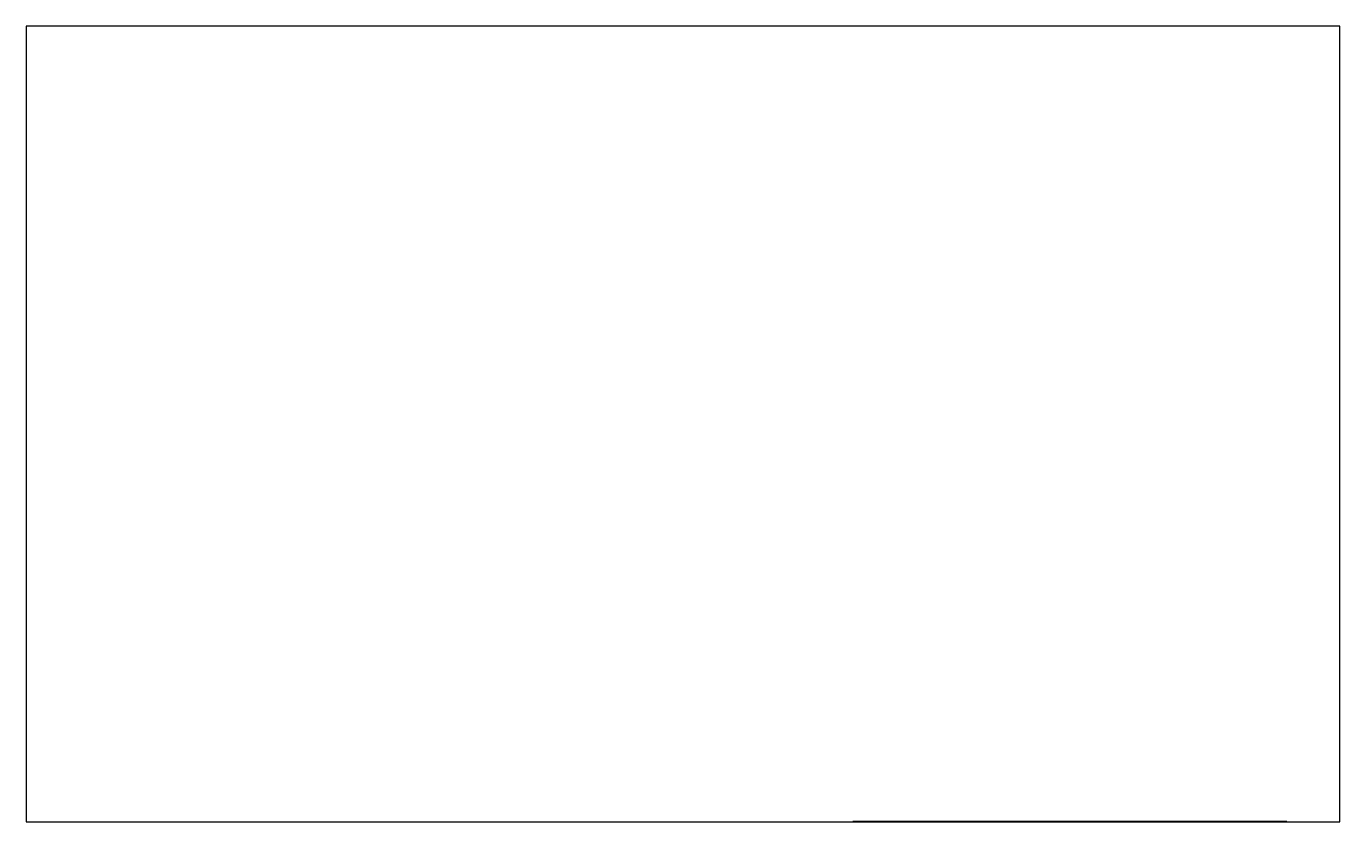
# Model space of a CAD drawing. Header units: millimetres. Extents: x -181 to 364, y -10 to 320.
import ezdxf

# ---------------------------------------------------------------- set-up
doc = ezdxf.new("R2010")
doc.units = ezdxf.units.MM

msp = doc.modelspace()

# ---------------------------------------------------------------- linework, layer by layer
for p, q in [((-181.01, 319.91), (-181.01, -10.09)), ((363.99, 319.91), (-181.01, 319.91)), ((363.99, -10.09), (363.99, 319.91)), ((-181.01, -10.09), (363.99, -10.09)), ((342, -10), (162, -10))]:
    msp.add_line(p, q)

doc.saveas('drawing.dxf')
